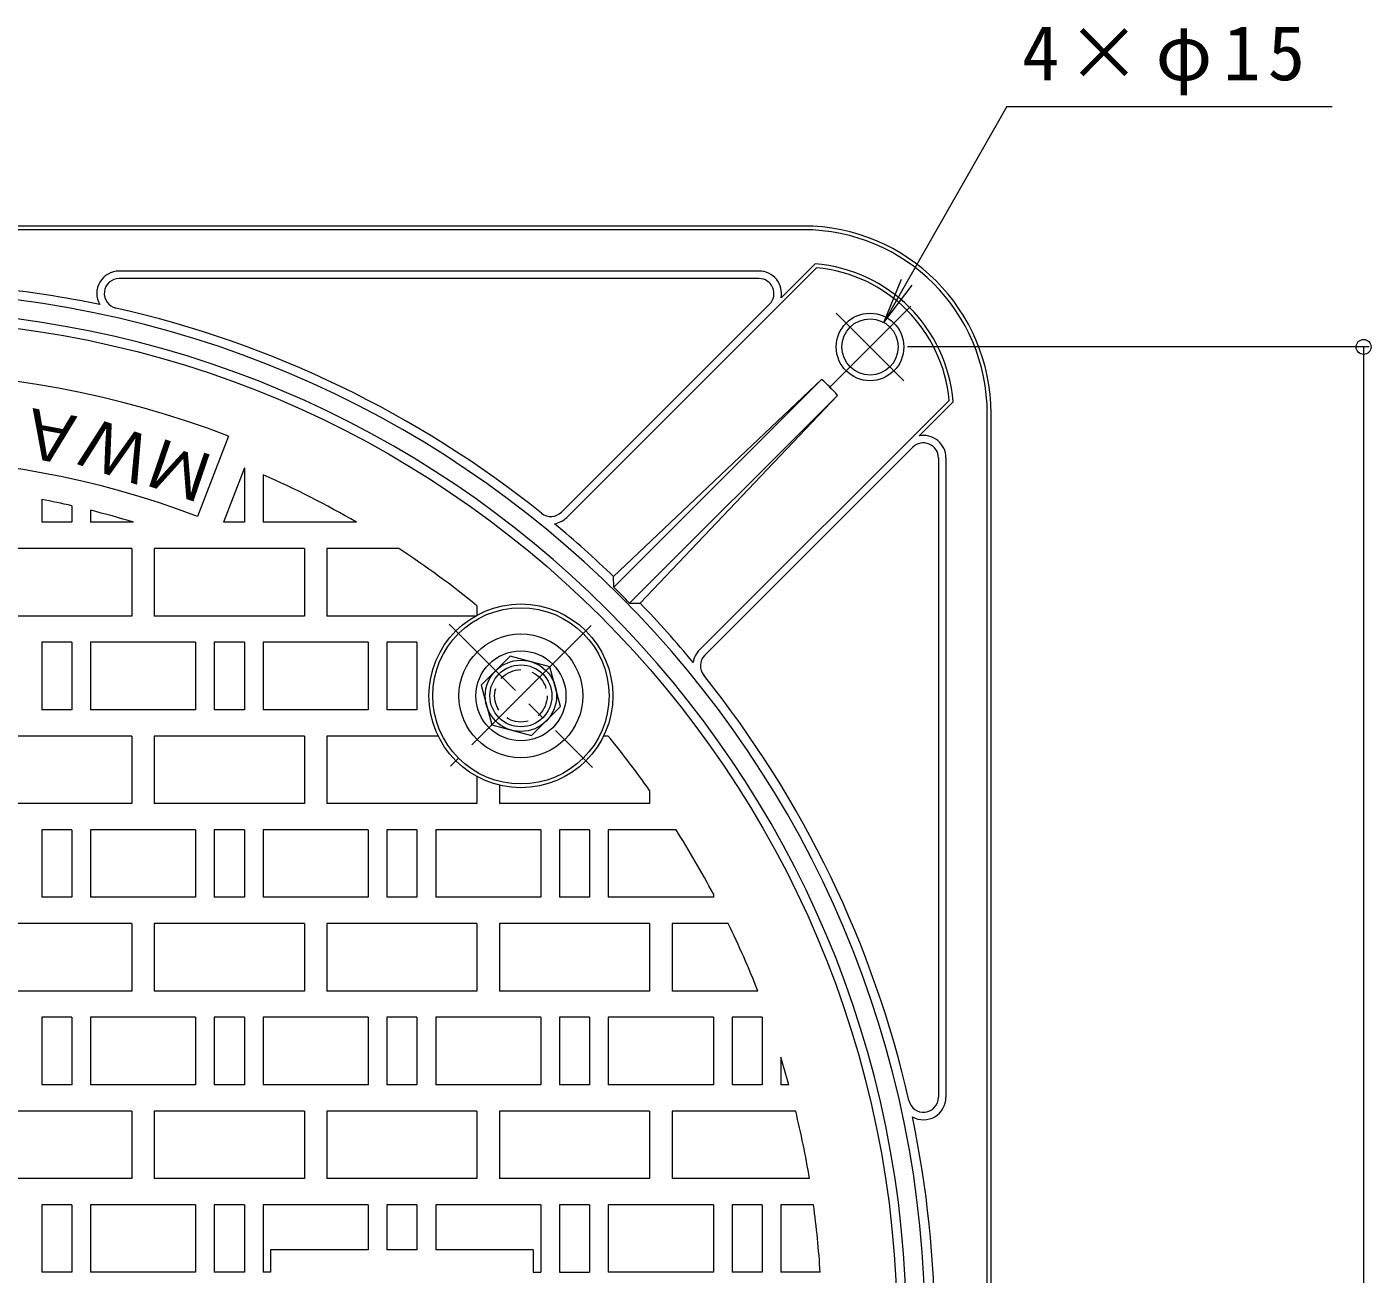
# Model space of a CAD drawing. Units: millimetres, scale not verified. Extents: x -839 to 950, y -677 to 661.
# Drawn here: x -310.8 to 47.4, y 291.8 to 624.4 of the extents above; entities that cross this region are included whole.
import ezdxf
from ezdxf.enums import TextEntityAlignment as Align

# ---------------------------------------------------------------- set-up
doc = ezdxf.new("R2010")
doc.units = ezdxf.units.MM
doc.header["$LTSCALE"] = 5
doc.header["$PDMODE"] = 32
doc.header["$PDSIZE"] = 4
for name, pattern in [('CHAIN1', [8, 5, -1, 1, -1]), ('CHAIN2', [12, 9, -1, 1, -1]), ('DASHED1', [1.8, 1.2, -0.6])]:
    doc.linetypes.add(name, pattern=pattern)
for name, color, linetype, lineweight in [('8-1', 2, 'Continuous', 9), ('8-2', 3, 'Continuous', 9), ('8-3', 4, 'Continuous', 9), ('8-4', 7, 'Continuous', 9), ('8-5', 7, 'Continuous', 9)]:
    doc.layers.add(name, color=color, linetype=linetype, lineweight=lineweight)
doc.styles.add('ＭＳ ゴシック', font='')
doc.styles.get('ＭＳ ゴシック').set_extended_font_data('MS Gothic')

msp = doc.modelspace()

# ---------------------------------------------------------------- linework, layer by layer
at = {"layer": '8-1'}
for p, q in [((-103.876, 571.321), (-593.876, 571.321)), ((-103.876, 570.321), (-348.876, 570.321)), ((-115.717, 559.321), (-286.21, 559.321)), ((-100.387, 560.165), (-166.935, 493.617)), ((-100.767, 561.2), (-109.836, 552.131)), ((-115.717, 557.321), (-286.21, 557.321)), ((-112.888, 550.493), (-168.349, 495.031)), ((-99.036, 530.404), (-154.453, 477.815)), ((-99.036, 530.404), (-154.433, 475.007)), ((-94.793, 526.161), (-150.19, 470.764)), ((-147.382, 470.744), (-94.793, 526.161)), ((-65.032, 524.81), (-131.58, 458.262)), ((-63.997, 524.43), (-73.066, 515.361)), ((-54.876, 31.321), (-54.876, 521.321)), ((-53.876, 31.321), (-53.876, 521.321)), ((-53.876, 31.321), (-53.876, 521.321)), ((-74.704, 512.309), (-130.165, 456.848)), ((-67.876, 509.48), (-67.876, 338.987)), ((-65.876, 509.48), (-65.876, 338.987)), ((-154.433, 475.007), (-154.453, 477.815)), ((-150.19, 470.764), (-147.382, 470.744))]:
    msp.add_line(p, q, dxfattribs=at)
at = {"layer": '8-1', "linetype": 'CHAIN2'}
for p, q in [((-75.261, 549.935), (-96.99, 528.206)), ((-95.175, 548.121), (-77.076, 530.021)), ((-95.175, 548.121), (-77.076, 530.021))]:
    msp.add_line(p, q, dxfattribs=at)
at = {"layer": '8-1'}
for radius in [9, 7.5, 7.5]:
    msp.add_circle((-86.126, 539.071), radius, dxfattribs=at)
for centre, radius, start, end in [((-103.876, 521.321), 50, 0, 90), ((-103.876, 521.321), 50, 0, 90), ((-103.876, 521.321), 49, 0, 90), ((-286.21, 553.321), 6, 90, 209.51584), ((-115.717, 553.321), 6, 348.55759, 90), ((-103.876, 521.321), 40, 4.45821, 85.54179), ((-103.876, 521.321), 39, 5.13161, 84.86839), ((-348.876, 276.321), 280, 78.16119, 90), ((-286.21, 553.321), 4, 90, 257.25252), ((-115.717, 553.321), 4, 314.99925, 90), ((-348.876, 276.321), 277.5, 270, 90), ((-348.876, 276.321), 272.5, 270, 90), ((-348.876, 276.321), 280, 51.26662, 77.25252), ((-117.311, 507.886), 29, 39.06232, 50.93781), ((-71.876, 509.48), 4, 0, 135.00075), ((-71.876, 509.48), 6, 360, 101.44186), ((-171.178, 497.86), 4, 231.26712, 314.99925), ((-171.178, 497.86), 6, 279.0027, 314.9995), ((-348.876, 276.321), 280, 46.02319, 50.35796), ((-348.876, 276.321), 278, 44.3817, 45.6183), ((-348.876, 276.321), 280, 39.64206, 43.97681), ((-127.337, 454.019), 6, 135, 170.9966), ((-127.337, 454.019), 4, 135, 218.73354), ((-348.876, 276.321), 280, 12.74747, 38.7334), ((-71.876, 338.987), 4, 192.74748, 0), ((-71.876, 338.987), 6, 240.48416, 0), ((-348.876, 276.321), 280, 348.16119, 11.83881)]:
    msp.add_arc(centre, radius, start, end, dxfattribs=at)
at = {"layer": '8-2'}
for p, q in [((-257.133, 515.318), (-265.376, 493.845)), ((-252.876, 506.876), (-258.462, 492.322)), ((-252.876, 506.876), (-252.876, 492.322)), ((-247.876, 505.011), (-247.876, 492.322)), ((-306.876, 498.384), (-306.876, 492.322)), ((-298.876, 496.721), (-298.876, 492.322)), ((-293.876, 495.527), (-293.876, 492.322)), ((-298.876, 492.322), (-306.876, 492.322)), ((-282.396, 492.322), (-293.876, 492.322)), ((-252.876, 492.322), (-258.462, 492.322)), ((-223.005, 492.322), (-247.876, 492.322)), ((-282.875, 485.322), (-282.875, 467.322)), ((-236.875, 485.322), (-236.875, 467.322)), ((-230.875, 485.322), (-230.875, 467.322)), ((-211.695, 485.322), (-230.875, 485.322)), ((-190.875, 470.063), (-190.875, 467.549)), ((-282.875, 467.322), (-322.876, 467.322)), ((-236.875, 467.322), (-276.875, 467.322)), ((-191.284, 467.322), (-230.875, 467.322)), ((-306.876, 460.322), (-306.876, 442.322)), ((-298.876, 460.322), (-306.876, 460.322)), ((-298.876, 460.322), (-298.876, 442.322)), ((-293.876, 460.322), (-293.876, 442.322)), ((-265.876, 460.322), (-293.876, 460.322)), ((-265.876, 460.322), (-265.876, 442.322)), ((-260.876, 460.322), (-260.876, 442.322)), ((-252.876, 460.322), (-260.876, 460.322)), ((-252.876, 460.322), (-252.876, 442.322)), ((-247.876, 460.322), (-247.876, 442.322)), ((-219.876, 460.322), (-247.876, 460.322)), ((-219.876, 460.322), (-219.876, 442.322)), ((-214.876, 460.322), (-214.876, 442.322)), ((-206.876, 460.322), (-214.876, 460.322)), ((-206.876, 460.322), (-206.876, 442.322)), ((-298.876, 442.322), (-306.876, 442.322)), ((-265.876, 442.322), (-293.876, 442.322)), ((-252.876, 442.322), (-260.876, 442.322)), ((-219.876, 442.322), (-247.876, 442.322)), ((-206.876, 442.322), (-214.876, 442.322)), ((-282.875, 435.322), (-282.875, 417.321)), ((-236.875, 435.322), (-236.875, 417.321)), ((-230.875, 435.322), (-230.875, 417.321)), ((-201.207, 435.322), (-230.875, 435.322)), ((-155.954, 435.322), (-157.132, 435.322)), ((-190.875, 424.504), (-190.875, 417.321)), ((-184.875, 422.2), (-184.875, 417.321)), ((-144.875, 420.834), (-144.875, 417.321)), ((-282.875, 417.321), (-322.876, 417.321)), ((-236.875, 417.321), (-276.875, 417.321)), ((-190.875, 417.321), (-230.875, 417.321)), ((-144.875, 417.321), (-184.875, 417.321)), ((-306.876, 410.321), (-306.876, 392.322)), ((-298.876, 410.321), (-306.876, 410.321)), ((-298.876, 410.321), (-298.876, 392.322)), ((-293.876, 410.321), (-293.876, 392.322)), ((-265.876, 410.321), (-293.876, 410.321)), ((-265.876, 410.321), (-265.876, 392.322)), ((-260.876, 410.321), (-260.876, 392.322)), ((-252.876, 410.321), (-260.876, 410.321)), ((-252.876, 410.321), (-252.876, 392.322)), ((-247.876, 410.321), (-247.876, 392.322)), ((-219.876, 410.321), (-247.876, 410.321)), ((-219.876, 410.321), (-219.876, 392.322)), ((-206.876, 410.321), (-214.876, 410.321)), ((-214.876, 410.321), (-214.876, 392.322)), ((-206.876, 410.321), (-206.876, 392.322)), ((-173.876, 410.321), (-201.876, 410.321)), ((-201.876, 410.321), (-201.876, 392.322)), ((-168.876, 410.321), (-168.876, 392.322)), ((-160.876, 410.321), (-168.876, 410.321)), ((-160.876, 410.321), (-160.876, 392.322)), ((-137.822, 410.321), (-155.876, 410.321)), ((-155.876, 410.321), (-155.876, 392.322)), ((-298.876, 392.322), (-306.876, 392.322)), ((-265.876, 392.322), (-293.876, 392.322)), ((-252.876, 392.322), (-260.876, 392.322)), ((-219.876, 392.322), (-247.876, 392.322)), ((-206.876, 392.322), (-214.876, 392.322)), ((-160.876, 392.322), (-168.876, 392.322)), ((-127.876, 392.322), (-155.876, 392.322)), ((-127.876, 393.194), (-127.876, 392.322)), ((-282.875, 385.322), (-282.875, 367.322)), ((-236.875, 385.322), (-236.875, 367.322)), ((-190.875, 385.322), (-190.875, 367.322)), ((-144.875, 385.322), (-144.875, 367.322)), ((-138.875, 385.322), (-138.875, 367.322)), ((-123.889, 385.322), (-138.875, 385.322)), ((-282.875, 367.322), (-322.876, 367.322)), ((-236.875, 367.322), (-276.875, 367.322)), ((-190.875, 367.322), (-230.875, 367.322)), ((-144.875, 367.322), (-184.875, 367.322)), ((-116.026, 367.322), (-138.875, 367.322)), ((-306.876, 360.322), (-306.876, 342.322)), ((-298.876, 360.322), (-306.876, 360.322)), ((-298.876, 360.322), (-298.876, 342.322)), ((-293.876, 360.322), (-293.876, 342.322)), ((-265.876, 360.322), (-293.876, 360.322)), ((-265.876, 360.322), (-265.876, 342.322)), ((-260.876, 360.322), (-260.876, 342.322)), ((-252.876, 360.322), (-260.876, 360.322)), ((-252.876, 360.322), (-252.876, 342.322)), ((-247.876, 360.322), (-247.876, 342.322)), ((-219.876, 360.322), (-247.876, 360.322)), ((-219.876, 360.322), (-219.876, 342.322)), ((-214.876, 360.322), (-214.876, 342.322)), ((-206.876, 360.322), (-214.876, 360.322)), ((-206.876, 360.322), (-206.876, 342.322)), ((-201.876, 360.322), (-201.876, 342.322)), ((-173.876, 360.322), (-201.876, 360.322)), ((-173.876, 360.322), (-173.876, 342.322)), ((-168.876, 360.322), (-168.876, 342.322)), ((-160.876, 360.322), (-168.876, 360.322)), ((-160.876, 360.322), (-160.876, 342.322)), ((-155.876, 360.322), (-155.876, 342.322)), ((-127.876, 360.322), (-155.876, 360.322)), ((-127.876, 360.322), (-127.876, 342.322)), ((-122.876, 360.322), (-122.876, 342.322)), ((-114.876, 360.322), (-122.876, 360.322)), ((-114.876, 360.322), (-114.876, 342.322)), ((-109.876, 349.664), (-109.876, 342.322)), ((-298.876, 342.322), (-306.876, 342.322)), ((-265.876, 342.322), (-293.876, 342.322)), ((-252.876, 342.322), (-260.876, 342.322)), ((-219.876, 342.322), (-247.876, 342.322)), ((-206.876, 342.322), (-214.876, 342.322)), ((-173.876, 342.322), (-201.876, 342.322)), ((-160.876, 342.322), (-168.876, 342.322)), ((-127.876, 342.322), (-155.876, 342.322)), ((-114.876, 342.322), (-122.876, 342.322)), ((-107.745, 342.322), (-109.876, 342.322)), ((-282.876, 335.321), (-282.876, 317.321)), ((-236.875, 335.321), (-276.875, 335.321)), ((-276.875, 335.321), (-276.875, 317.321)), ((-236.875, 335.321), (-236.875, 317.321)), ((-190.875, 335.321), (-190.875, 317.321)), ((-144.875, 335.321), (-144.875, 317.321)), ((-282.876, 317.321), (-322.875, 317.321)), ((-236.875, 317.321), (-276.875, 317.321)), ((-190.875, 317.321), (-230.875, 317.321)), ((-144.875, 317.321), (-184.875, 317.321)), ((-102.261, 317.321), (-138.875, 317.321)), ((-306.876, 310.321), (-306.876, 292.321)), ((-298.876, 310.321), (-306.876, 310.321)), ((-298.876, 310.321), (-298.876, 292.321)), ((-293.876, 310.321), (-293.876, 292.321)), ((-265.876, 310.321), (-293.876, 310.321)), ((-265.876, 310.321), (-265.876, 292.321)), ((-260.876, 310.321), (-260.876, 292.321)), ((-252.876, 310.321), (-260.876, 310.321)), ((-252.876, 310.321), (-252.876, 292.321)), ((-219.876, 310.321), (-247.876, 310.321)), ((-247.876, 310.321), (-247.876, 292.321)), ((-219.876, 310.321), (-219.876, 298.321)), ((-206.876, 310.321), (-214.876, 310.321)), ((-214.876, 310.321), (-214.876, 298.321)), ((-206.876, 310.321), (-206.876, 298.321)), ((-173.876, 310.321), (-201.876, 310.321)), ((-201.876, 310.321), (-201.876, 298.321)), ((-173.876, 310.321), (-173.876, 292.321)), ((-160.876, 310.321), (-168.876, 310.321)), ((-168.876, 310.321), (-168.876, 292.321)), ((-160.876, 310.321), (-160.876, 292.321)), ((-155.876, 310.321), (-155.876, 292.321)), ((-127.876, 310.321), (-155.876, 310.321)), ((-127.876, 310.321), (-127.876, 292.321)), ((-122.876, 310.321), (-122.876, 292.321)), ((-114.876, 310.321), (-122.876, 310.321)), ((-114.876, 310.321), (-114.876, 292.321)), ((-109.876, 310.321), (-109.876, 292.321)), ((-101.198, 310.321), (-109.876, 310.321)), ((-219.876, 298.321), (-245.876, 298.321)), ((-206.876, 298.321), (-214.876, 298.321)), ((-175.876, 298.321), (-201.876, 298.321)), ((-175.876, 298.321), (-175.876, 292.321)), ((-298.876, 292.321), (-306.876, 292.321)), ((-265.876, 292.321), (-293.876, 292.321)), ((-252.876, 292.321), (-260.876, 292.321)), ((-175.876, 292.321), (-173.876, 292.321)), ((-168.876, 292.321), (-160.876, 292.321)), ((-127.876, 292.321), (-155.876, 292.321)), ((-114.876, 292.321), (-122.876, 292.321)), ((-99.388, 292.321), (-109.876, 292.321))]:
    msp.add_line(p, q, dxfattribs=at)
at = {"layer": '8-2', "linetype": 'CHAIN1'}
msp.add_line((-198.251, 465.108), (-160.088, 426.945), dxfattribs=at)
at = {"layer": '8-2', "linetype": 'CHAIN2'}
msp.add_line((-160.406, 464.791), (-197.934, 427.263), dxfattribs=at)
at = {"layer": '8-2'}
for points in [[(-282.875, 485.322), (-322.876, 485.322), (-322.876, 467.322)], [(-236.875, 485.322), (-276.875, 485.322), (-276.875, 467.322)], [(-282.875, 435.322), (-322.876, 435.322), (-322.876, 417.321)], [(-236.875, 435.322), (-276.875, 435.322), (-276.875, 417.321)], [(-173.876, 410.321), (-173.876, 392.322), (-201.876, 392.322)], [(-282.875, 385.322), (-322.876, 385.322), (-322.876, 367.322)], [(-236.875, 385.322), (-276.875, 385.322), (-276.875, 367.322)], [(-190.875, 385.322), (-230.875, 385.322), (-230.875, 367.322)], [(-144.875, 385.322), (-184.875, 385.322), (-184.875, 367.322)], [(-282.876, 335.321), (-322.875, 335.321), (-322.875, 317.321)], [(-190.875, 335.321), (-230.875, 335.321), (-230.875, 317.321)], [(-144.875, 335.321), (-184.875, 335.321), (-184.875, 317.321)], [(-105.937, 335.321), (-138.875, 335.321), (-138.875, 317.321)], [(-245.875, 298.321), (-245.875, 292.321), (-247.876, 292.321)]]:
    msp.add_lwpolyline(points, dxfattribs=at)
for centre, radius in [((-348.876, 276.321), 270), ((-179.17, 446.027), 24.5), ((-179.17, 446.027), 23.5), ((-179.17, 446.027), 16.5)]:
    msp.add_circle(centre, radius, dxfattribs=at)
at = {"layer": '8-2', "linetype": 'DASHED1'}
msp.add_circle((-179.17, 446.027), 7, dxfattribs=at)
at = {"layer": '8-2'}
for radius, start, end in [(256, 69, 111), (233, 68.99998, 111), (250, 59.76924, 66.17159), (226, 77.21822, 79.28987), (226, 72.89305, 75.91493), (250, 50.80212, 56.72057), (250, 35.31355, 39.49435), (250, 27.87151, 32.41194), (250, 21.34618, 25.84908), (250, 15.30763, 17.06003), (250, 9.43919, 13.65065), (250, 3.66946, 7.81648)]:
    msp.add_arc((-348.876, 276.321), radius, start, end, dxfattribs=at)
at = {"layer": '8-3', "color": 2}
msp.add_lwpolyline([(-168.574, 443.187), (-171.413, 453.783), (-182.009, 456.623), (-189.766, 448.866), (-186.927, 438.27), (-176.331, 435.431)], close=True, dxfattribs=at)
at = {"layer": '8-3'}
for centre in [(-179.17, 446.027), (-179.17, 446.026)]:
    msp.add_circle(centre, 12, dxfattribs=at)
at = {"layer": '8-3', "color": 2}
for radius in [9.5, 8.25]:
    msp.add_circle((-179.17, 446.027), radius, dxfattribs=at)
at = {"layer": '8-4'}
for p, q in [((46.927, 539.071), (-76.126, 539.071)), ((45.427, 539.071), (45.427, 13.571))]:
    msp.add_line(p, q, dxfattribs=at)
msp.add_point((45.427, 539.071), dxfattribs=at)
at = {"layer": '8-5'}
for p, q in [((-49.624, 603.232), (37.02, 603.232)), ((-82.417, 545.59), (-74.871, 555.555))]:
    msp.add_line(p, q, dxfattribs=at)
msp.add_lwpolyline([(-49.624, 603.232), (-82.417, 545.59), (-77.707, 557.168)], dxfattribs=at)

# ---------------------------------------------------------------- texts
at = {"layer": '8-2', "color": 7, "style": 'ＭＳ ゴシック'}
for s, rotation, p in [('Ａ', 169.5, (-293.83, 523.936)), ('Ｗ', 161.1, (-275.402, 518.418)), ('Ｍ', 161.1, (-258.248, 513.239))]:
    msp.add_text(s, height=13.2, rotation=rotation, dxfattribs=at).set_placement(p, align=Align.BOTTOM_LEFT)
at = {"layer": '8-5', "color": 2, "insert": (-45.635, 606.195), "char_height": 14.66, "attachment_point": 7, "style": 'ＭＳ ゴシック'}
msp.add_mtext('\\T1.19;4×φ15', dxfattribs=at)

doc.saveas('drawing.dxf')
